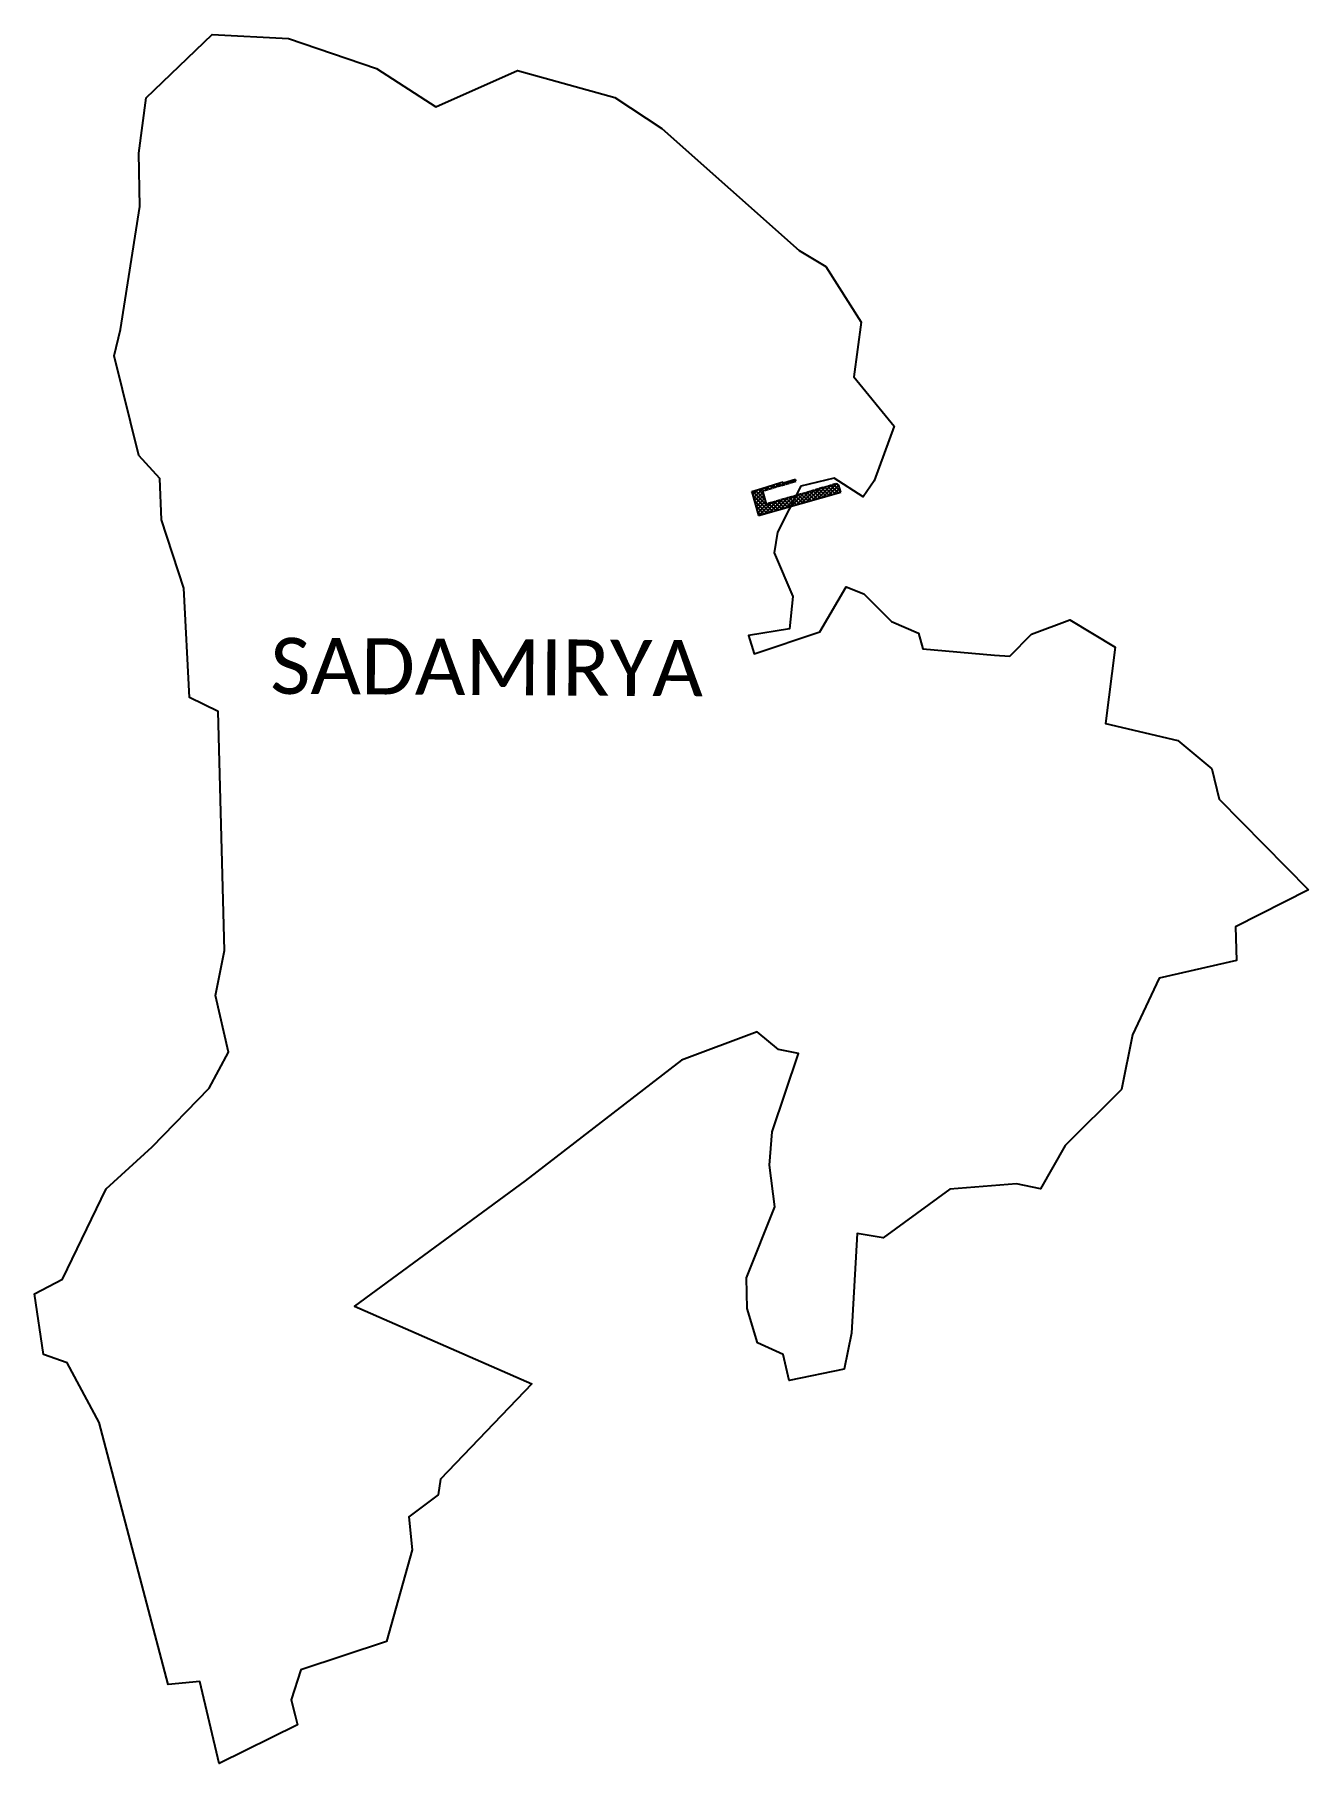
# Model space of a CAD drawing. Header units: metres. Extents: x 314310 to 316673, y 1882543 to 1885750.
import ezdxf

# ---------------------------------------------------------------- set-up
doc = ezdxf.new("R2010")
doc.units = ezdxf.units.M
doc.header["$MEASUREMENT"] = 0
for name, color, linetype in [('JETTY', 51, 'Continuous'), ('JETTY HATCH', 210, 'Continuous'), ('village', 3, 'Continuous'), ('VILLAGE NAME', 250, 'Continuous')]:
    doc.layers.add(name, color=color, linetype=linetype)
doc.styles.get("Standard").update_dxf_attribs({"font": 'arial.ttf'})

msp = doc.modelspace()

# ---------------------------------------------------------------- linework, layer by layer
at = {"layer": 'JETTY'}
for p, q in [((315692.7, 1884917.5), (315659.3, 1884907.5)), ((315677.7, 1884909.7), (315679.1, 1884910.1)), ((315679.1, 1884910.1), (315679.4, 1884908.9)), ((315679.4, 1884908.9), (315685.9, 1884910.9)), ((315685.6, 1884912), (315687, 1884912.4)), ((315685.9, 1884910.9), (315685.6, 1884912)), ((315687, 1884912.4), (315687.3, 1884911.3)), ((315687.3, 1884911.3), (315693.9, 1884913.2)), ((315698.7, 1884919.4), (315692.7, 1884917.5)), ((315693.6, 1884914.3), (315694.9, 1884914.8)), ((315693.9, 1884913.2), (315693.6, 1884914.3)), ((315694.9, 1884914.8), (315695.3, 1884913.6)), ((315695.3, 1884913.6), (315701.6, 1884915.4)), ((315699.5, 1884917.9), (315698.7, 1884919.4)), ((315721.5, 1884924.6), (315699.5, 1884917.9)), ((315701.5, 1884916.6), (315703, 1884917.1)), ((315701.6, 1884915.4), (315701.5, 1884916.6)), ((315703, 1884917.1), (315703.4, 1884916)), ((315703.4, 1884916), (315709.7, 1884917.8)), ((315709.5, 1884918.9), (315711, 1884919.4)), ((315709.7, 1884917.8), (315709.5, 1884918.9)), ((315711, 1884919.4), (315711.2, 1884918.2)), ((315711.2, 1884918.2), (315717.8, 1884920.1)), ((315717.5, 1884921.3), (315718.9, 1884921.7)), ((315717.8, 1884920.1), (315717.5, 1884921.3)), ((315718.9, 1884921.7), (315719.3, 1884920.5)), ((315719.3, 1884920.5), (315722.4, 1884921.4)), ((315722.4, 1884921.4), (315721.5, 1884924.6)), ((315780.8, 1884911.9), (315774.3, 1884909.9)), ((315781.2, 1884910.7), (315780.8, 1884911.9)), ((315782.5, 1884911.2), (315781.2, 1884910.7)), ((315788.7, 1884914.2), (315782.2, 1884912.2)), ((315782.2, 1884912.2), (315782.5, 1884911.2)), ((315789, 1884913.1), (315788.7, 1884914.2)), ((315790.5, 1884913.6), (315789, 1884913.1)), ((315796.1, 1884916.3), (315790.2, 1884914.7)), ((315790.2, 1884914.7), (315790.5, 1884913.6)), ((315798.2, 1884916.1), (315796.1, 1884916.3)), ((315799.6, 1884915.7), (315798.2, 1884916.1)), ((315801, 1884914.7), (315799.6, 1884915.7)), ((315801.9, 1884913.4), (315801, 1884914.7)), ((315805.7, 1884901.3), (315801.9, 1884913.4)), ((315659.3, 1884907.5), (315640.4, 1884901.5)), ((315640.4, 1884901.5), (315653, 1884858)), ((315653, 1884858), (315805.7, 1884901.3)), ((315660.8, 1884903.4), (315661.9, 1884903.7)), ((315667.7, 1884878.9), (315660.8, 1884903.4)), ((315661.6, 1884904.8), (315663, 1884905.4)), ((315661.9, 1884903.7), (315661.6, 1884904.8)), ((315663, 1884905.4), (315663.5, 1884904.2)), ((315663.5, 1884904.2), (315670, 1884906.2)), ((315669, 1884879.1), (315667.7, 1884878.9)), ((315669.2, 1884878.1), (315669, 1884879.1)), ((315670.8, 1884878.6), (315669.2, 1884878.1)), ((315669.8, 1884907.3), (315671.1, 1884907.8)), ((315670, 1884906.2), (315669.8, 1884907.3)), ((315676.9, 1884881.7), (315670.5, 1884879.8)), ((315670.5, 1884879.8), (315670.8, 1884878.6)), ((315671.1, 1884907.8), (315671.5, 1884906.5)), ((315671.5, 1884906.5), (315677.9, 1884908.5)), ((315677.4, 1884880.5), (315676.9, 1884881.7)), ((315678.6, 1884880.9), (315677.4, 1884880.5)), ((315677.9, 1884908.5), (315677.7, 1884909.7)), ((315684.9, 1884884), (315678.4, 1884882.1)), ((315678.4, 1884882.1), (315678.6, 1884880.9)), ((315685.6, 1884882.9), (315684.9, 1884884)), ((315686.8, 1884883.3), (315685.6, 1884882.9)), ((315692.9, 1884886.3), (315686.5, 1884884.4)), ((315686.5, 1884884.4), (315686.8, 1884883.3)), ((315693.4, 1884885), (315692.9, 1884886.3)), ((315694.8, 1884885.5), (315693.4, 1884885)), ((315701, 1884888.5), (315694.5, 1884886.6)), ((315694.5, 1884886.6), (315694.8, 1884885.5)), ((315701.5, 1884887.4), (315701, 1884888.5)), ((315702.7, 1884887.9), (315701.5, 1884887.4)), ((315709, 1884890.9), (315702.5, 1884888.9)), ((315702.5, 1884888.9), (315702.7, 1884887.9)), ((315709.3, 1884889.7), (315709, 1884890.9)), ((315710.7, 1884890.1), (315709.3, 1884889.7)), ((315716.8, 1884893.2), (315710.3, 1884891.3)), ((315710.3, 1884891.3), (315710.7, 1884890.1)), ((315717.4, 1884892), (315716.8, 1884893.2)), ((315718.4, 1884892.4), (315717.4, 1884892)), ((315724.9, 1884895.5), (315718.2, 1884893.6)), ((315718.2, 1884893.6), (315718.4, 1884892.4)), ((315725.3, 1884894.3), (315724.9, 1884895.5)), ((315726.7, 1884894.8), (315725.3, 1884894.3)), ((315732.9, 1884897.9), (315726.4, 1884895.9)), ((315726.4, 1884895.9), (315726.7, 1884894.8)), ((315733.4, 1884896.7), (315732.9, 1884897.9)), ((315734.6, 1884897.1), (315733.4, 1884896.7)), ((315740.9, 1884900.1), (315734.2, 1884898.2)), ((315734.2, 1884898.2), (315734.6, 1884897.1)), ((315741.2, 1884899), (315740.9, 1884900.1)), ((315742.5, 1884899.4), (315741.2, 1884899)), ((315748.9, 1884902.6), (315742.2, 1884900.6)), ((315742.2, 1884900.6), (315742.5, 1884899.4)), ((315749.2, 1884901.3), (315748.9, 1884902.6)), ((315750.6, 1884901.7), (315749.2, 1884901.3)), ((315756.8, 1884904.8), (315750.2, 1884903)), ((315750.2, 1884903), (315750.6, 1884901.7)), ((315757.2, 1884903.8), (315756.8, 1884904.8)), ((315758.5, 1884904.1), (315757.2, 1884903.8)), ((315764.8, 1884907.1), (315758.3, 1884905.4)), ((315758.3, 1884905.4), (315758.5, 1884904.1)), ((315765.1, 1884906.1), (315764.8, 1884907.1)), ((315766.4, 1884906.5), (315765.1, 1884906.1)), ((315772.8, 1884909.6), (315766, 1884907.6)), ((315766, 1884907.6), (315766.4, 1884906.5)), ((315773.3, 1884908.5), (315772.8, 1884909.6)), ((315774.5, 1884908.8), (315773.3, 1884908.5)), ((315774.3, 1884909.9), (315774.5, 1884908.8))]:
    msp.add_line(p, q, dxfattribs=at)
at = {"layer": 'JETTY HATCH', "linetype": 'Continuous'}
for p, q in [((315665.1, 1884904.7), (315671.5, 1884911.1)), ((315673, 1884906.9), (315669.4, 1884910.5)), ((315674.9, 1884907.5), (315681.6, 1884914.2)), ((315677.8, 1884909.2), (315674.9, 1884912.2)), ((315683.9, 1884910.2), (315680.3, 1884913.8)), ((315685.1, 1884910.6), (315685.8, 1884911.3)), ((315689.3, 1884911.9), (315685.7, 1884915.4)), ((315686.9, 1884912.4), (315691.7, 1884917.2)), ((315693.8, 1884914.4), (315691.2, 1884917.1)), ((315695.2, 1884913.7), (315699.5, 1884917.9)), ((315700.3, 1884915), (315696.5, 1884918.8)), ((315705.7, 1884916.6), (315703.3, 1884919.1)), ((315705.1, 1884916.5), (315709.6, 1884921)), ((315710.3, 1884919.2), (315708.7, 1884920.7)), ((315716.7, 1884919.8), (315714.1, 1884922.4)), ((315715, 1884919.3), (315719.8, 1884924.1)), ((315722.2, 1884921.4), (315719.6, 1884924)), ((315752.7, 1884886.3), (315777.1, 1884910.7)), ((315762.6, 1884889.1), (315787.2, 1884913.7)), ((315772.4, 1884891.9), (315796.8, 1884916.2)), ((315789.3, 1884896.7), (315775.7, 1884910.3)), ((315794.8, 1884898.2), (315782, 1884911)), ((315782.3, 1884894.7), (315801.6, 1884913.9)), ((315800.4, 1884899.8), (315786.6, 1884913.6)), ((315805.6, 1884901.6), (315792, 1884915.2)), ((315802.4, 1884911.9), (315798.2, 1884916.1)), ((315640.5, 1884901.3), (315640.7, 1884901.5)), ((315642, 1884895.8), (315651, 1884904.8)), ((315673.7, 1884863.8), (315642.2, 1884895.3)), ((315679.2, 1884865.4), (315642.5, 1884902.1)), ((315643.6, 1884890.3), (315661.4, 1884908.1)), ((315668.2, 1884862.3), (315645.1, 1884885.4)), ((315645.2, 1884884.9), (315661.5, 1884901.1)), ((315646.8, 1884879.4), (315663, 1884895.6)), ((315665.7, 1884885.9), (315647.8, 1884903.8)), ((315648.4, 1884873.9), (315664.6, 1884890.1)), ((315649.9, 1884868.4), (315666.1, 1884884.6)), ((315651.5, 1884862.9), (315667.7, 1884879.1)), ((315663, 1884895.8), (315653.2, 1884905.5)), ((315653.9, 1884858.2), (315677.1, 1884881.4)), ((315661.8, 1884904), (315658.6, 1884907.2)), ((315663.8, 1884861), (315685.8, 1884883)), ((315667.5, 1884905.4), (315664, 1884908.9)), ((315684.7, 1884867), (315671.5, 1884880.1)), ((315673.7, 1884863.8), (315697.2, 1884887.4)), ((315690.2, 1884868.5), (315678, 1884880.7)), ((315695.7, 1884870.1), (315682.5, 1884883.3)), ((315683.6, 1884866.7), (315707.2, 1884890.3)), ((315686.6, 1884883.9), (315687.5, 1884884.7)), ((315701.2, 1884871.7), (315688, 1884884.9)), ((315693.4, 1884869.5), (315717, 1884893)), ((315706.7, 1884873.2), (315694.5, 1884885.4)), ((315712.2, 1884874.8), (315699.1, 1884887.9)), ((315703.3, 1884872.3), (315725.4, 1884894.4)), ((315717.7, 1884876.3), (315704.6, 1884889.5)), ((315723.2, 1884877.9), (315710.6, 1884890.6)), ((315713.2, 1884875.1), (315737.2, 1884899.1)), ((315728.8, 1884879.5), (315715.4, 1884892.8)), ((315734.3, 1884881), (315720.9, 1884894.4)), ((315723.1, 1884877.9), (315747.4, 1884902.2)), ((315726.5, 1884895.5), (315727.2, 1884896.1)), ((315739.8, 1884882.6), (315726.5, 1884895.9)), ((315745.3, 1884884.2), (315731.9, 1884897.6)), ((315732.9, 1884880.7), (315756.9, 1884904.6)), ((315750.8, 1884885.7), (315737.4, 1884899.1)), ((315742.8, 1884883.5), (315765.6, 1884906.2)), ((315756.3, 1884887.3), (315742.8, 1884900.8)), ((315749.2, 1884901.4), (315748.2, 1884902.4)), ((315761.8, 1884888.9), (315749.3, 1884901.4)), ((315767.3, 1884890.4), (315753.7, 1884904)), ((315772.8, 1884892), (315759.2, 1884905.6)), ((315764.9, 1884907), (315764.8, 1884907.1)), ((315778.3, 1884893.5), (315765.6, 1884906.2)), ((315766.3, 1884906.9), (315767.3, 1884908)), ((315783.8, 1884895.1), (315770.1, 1884908.8)), ((315792.2, 1884897.5), (315803.4, 1884908.7)), ((315802, 1884900.3), (315805.1, 1884903.3)), ((315662.7, 1884860.7), (315647.9, 1884875.5)), ((315657.1, 1884859.2), (315650.8, 1884865.5))]:
    msp.add_line(p, q, dxfattribs=at)
at = {"layer": 'village'}
msp.add_lwpolyline([(315848.2, 1884712.2), (315899.5, 1884661.1)], dxfattribs=at)
at = {"layer": 'village', "color": 3}
for points in [[(316672.7, 1884163.6, 0), (316537.7, 1884094.5, 0), (316539.4, 1884032.4, 0), (316395.7, 1883999.5, 0), (316346.4, 1883894.4, 0), (316325.9, 1883793.1, 0), (316221.4, 1883689, 0), (316176, 1883608.7, 0), (316131.6, 1883617.8, 0), (316007.9, 1883608.1, 0), (315884.1, 1883517.8, 0), (315835.7, 1883526.2, 0), (315825.2, 1883340.9, 0), (315812, 1883274.1, 0), (315709.5, 1883253.5, 0), (315698.5, 1883301.7, 0), (315650.9, 1883322.8, 0), (315631.9, 1883386.7, 0), (315630.9, 1883443.4, 0), (315683.2, 1883575.3, 0), (315673, 1883652.7, 0), (315678.2, 1883714.4, 0), (315727, 1883859.7, 0), (315689.9, 1883867.4, 0), (315650.5, 1883899.7, 0), (315510.1, 1883847.4, 0), (315220.4, 1883623.5, 0), (314903.8, 1883390.8, 0), (315232.3, 1883246.8, 0), (315062.9, 1883069.9, 0), (315059.1, 1883041.3, 0), (315004.7, 1883000.3, 0), (315010.8, 1882939.4, 0), (314962.7, 1882768.8, 0), (314804, 1882716.7, 0), (314786.1, 1882660.6, 0), (314793.7, 1882631.6, 0), (314798.2, 1882614.7, 0), (314652.4, 1882542.9, 0), (314616.8, 1882695.1, 0), (314558.1, 1882689.5, 0), (314430, 1883175.6, 0), (314370.5, 1883285.9, 0), (314326.7, 1883301.7, 0), (314310.4, 1883414.1, 0), (314362.4, 1883441.2, 0), (314442.9, 1883608.8, 0), (314528.3, 1883686.6, 0), (314634.1, 1883795.7, 0), (314669.8, 1883862.3, 0), (314645.8, 1883967.5, 0), (314662.5, 1884051.1, 0), (314651, 1884494.3, 0), (314597.7, 1884520.4, 0), (314587, 1884722.8, 0), (314545.7, 1884849.7, 0), (314542.5, 1884926.5, 0), (314503.8, 1884968.9, 0), (314458, 1885153.7, 0), (314469.5, 1885202.6, 0), (314505.6, 1885431.3, 0), (314503.7, 1885530.2, 0), (314517.2, 1885632.7, 0), (314639.5, 1885749.9, 0), (314781.2, 1885742.7, 0), (314944.7, 1885687.3, 0), (315054.7, 1885615.8, 0), (315206.2, 1885683.5, 0), (315386.7, 1885633.4, 0), (315473.5, 1885575.9, 0), (315728, 1885349.6, 0), (315777.8, 1885319.8, 0), (315843.4, 1885216.6, 0), (315829.9, 1885115, 0), (315904.4, 1885023.5, 0), (315867.3, 1884922.2, 0), (315846.7, 1884892.7, 0), (315793.4, 1884926.9, 0), (315731.2, 1884912.4, 0), (315687.8, 1884826.8, 0), (315681.7, 1884788.8, 0), (315716.7, 1884707.5, 0), (315710.5, 1884647.3, 0), (315634.4, 1884634.9, 0), (315645.1, 1884601.3, 0), (315766.8, 1884642.1, 0), (315815.7, 1884725.5, 0), (315848.2, 1884712.2, 0)], [(315899.5, 1884661.1, 0), (315949.6, 1884639.6, 0), (315957.8, 1884610.2, 0), (316090.4, 1884599, 0), (316119, 1884597, 0), (316158.9, 1884637.9, 0), (316230, 1884664.1, 0), (316314.6, 1884613.6, 0), (316296.6, 1884472, 0), (316430.5, 1884440.7, 0), (316493.7, 1884387.9, 0), (316507.2, 1884331.8, 0), (316672.7, 1884163.6, 0)]]:
    msp.add_polyline3d(points, dxfattribs=at)

# ---------------------------------------------------------------- texts
at = {"layer": 'VILLAGE NAME', "insert": (314747.9, 1884631), "char_height": 104.042, "attachment_point": 1, "rotation": 359.6762}
msp.add_mtext_dynamic_manual_height_columns('{\\fCalibri|b0|i0|c0|p34;SADAMIRYA}', width=1115.134, gutter_width=520.2, heights=[0], dxfattribs=at)

doc.saveas('drawing.dxf')
